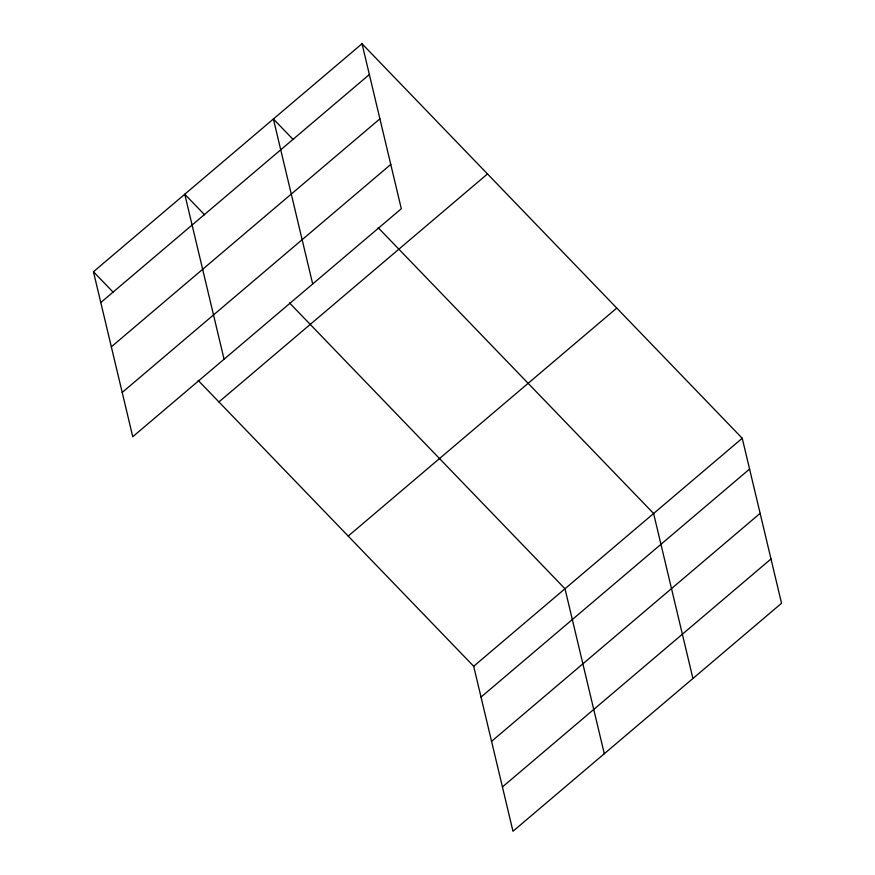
<?xml version="1.0" encoding="UTF-8"?>
<svg xmlns="http://www.w3.org/2000/svg" width="875" height="875" viewBox="0 0 875 875"><rect width="100%" height="100%" fill="white"/><g stroke="black" fill="none" stroke-linecap="round" stroke-linejoin="round"><path stroke-width="1.31" d="M362.02 43.75L401.319 208.731L132.759 436.734L93.45 271.742L362.02 43.75L742.241 438.266L781.55 603.258L512.98 831.25L473.681 666.269L198.166 380.406M100.789 302.553L369.359 74.55M111.333 346.828L379.903 118.836M122.205 392.448L390.775 164.456M218.925 401.942L487.495 173.939M348.206 536.069L616.766 308.077M473.681 666.269L742.241 438.266M481.02 697.069L749.58 469.066M491.564 741.344L760.134 513.352M502.436 786.964L770.995 558.972M293.202 139.541L273.394 118.989L312.692 283.97M378.109 227.642L653.614 513.505L692.923 678.497M204.575 214.78L184.767 194.228L224.066 359.209M289.483 302.881L564.987 588.744L604.297 753.736M93.45 271.742L113.258 292.305"/></g></svg>
